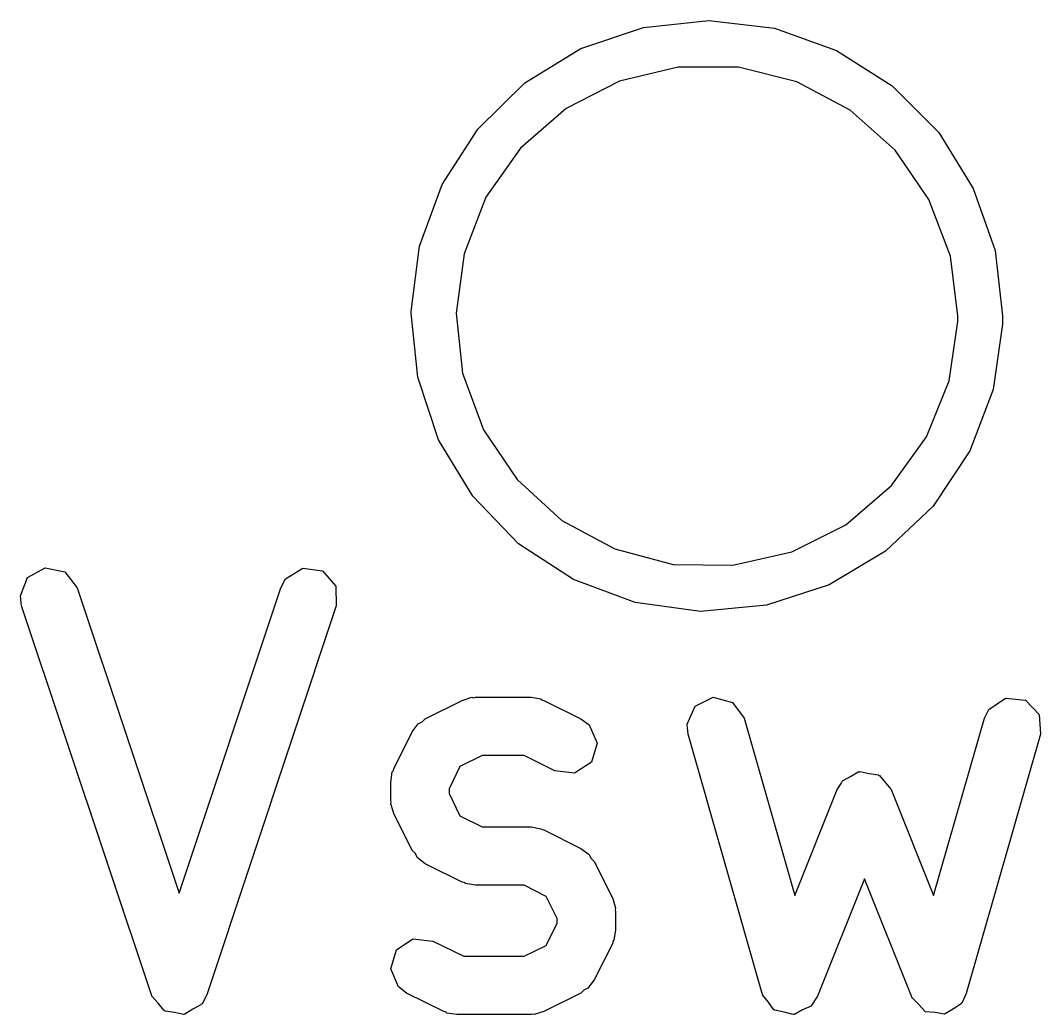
# Model space of a CAD drawing. Extents: x 59.1 to 151.1, y -119.5 to -80.2.
# Drawn here: x 102.121 to 104.744, y -109.747 to -107.19 of the extents above; entities that cross this region are included whole.
import ezdxf

# ---------------------------------------------------------------- set-up
doc = ezdxf.new("R2010")
doc.units = 0
doc.layers.add('BLACK', color=7, linetype='CONTINUOUS')

msp = doc.modelspace()

# ---------------------------------------------------------------- linework, layer by layer
at = {"layer": 'BLACK', "linetype": 'CONTINUOUS'}
for p, q in [((103.723, -107.208), (103.891, -107.19)), ((103.891, -107.19), (104.06, -107.21)), ((103.562, -107.262), (103.723, -107.208)), ((104.06, -107.21), (104.219, -107.267)), ((103.418, -107.351), (103.562, -107.262)), ((104.219, -107.267), (104.362, -107.358)), ((103.812, -107.31), (103.661, -107.346)), ((103.967, -107.31), (103.812, -107.31)), ((104.117, -107.348), (103.967, -107.31)), ((103.297, -107.47), (103.418, -107.351)), ((103.661, -107.346), (103.524, -107.417)), ((104.254, -107.421), (104.117, -107.348)), ((104.362, -107.358), (104.482, -107.478)), ((103.524, -107.417), (103.407, -107.519)), ((104.37, -107.524), (104.254, -107.421)), ((103.205, -107.612), (103.297, -107.47)), ((104.482, -107.478), (104.571, -107.622)), ((103.407, -107.519), (103.318, -107.645)), ((104.457, -107.651), (104.37, -107.524)), ((103.147, -107.771), (103.205, -107.612)), ((103.318, -107.645), (103.262, -107.79)), ((104.571, -107.622), (104.627, -107.782)), ((104.512, -107.796), (104.457, -107.651)), ((103.126, -107.939), (103.147, -107.771)), ((103.262, -107.79), (103.241, -107.943)), ((104.531, -107.95), (104.512, -107.796)), ((104.627, -107.782), (104.646, -107.95)), ((103.126, -107.943), (103.126, -107.939)), ((103.143, -108.108), (103.126, -107.943)), ((103.241, -107.943), (103.258, -108.097)), ((104.531, -107.964), (104.531, -107.95)), ((104.646, -107.95), (104.646, -107.971)), ((104.509, -108.117), (104.531, -107.964)), ((104.646, -107.971), (104.622, -108.139)), ((103.196, -108.269), (103.143, -108.108)), ((103.258, -108.097), (103.312, -108.243)), ((104.451, -108.261), (104.509, -108.117)), ((104.622, -108.139), (104.562, -108.297)), ((103.312, -108.243), (103.398, -108.371)), ((103.284, -108.414), (103.196, -108.269)), ((104.361, -108.386), (104.451, -108.261)), ((104.562, -108.297), (104.468, -108.439)), ((103.398, -108.371), (103.513, -108.476)), ((104.243, -108.487), (104.361, -108.386)), ((103.402, -108.536), (103.284, -108.414)), ((104.468, -108.439), (104.345, -108.555)), ((103.513, -108.476), (103.649, -108.549)), ((104.104, -108.557), (104.243, -108.487)), ((103.543, -108.628), (103.402, -108.536)), ((103.649, -108.549), (103.799, -108.589)), ((103.953, -108.591), (104.104, -108.557)), ((104.345, -108.555), (104.2, -108.642)), ((103.799, -108.589), (103.953, -108.591)), ((102.139, -108.623), (102.185, -108.598)), ((102.185, -108.598), (102.235, -108.608)), ((102.235, -108.608), (102.267, -108.649)), ((102.803, -108.626), (102.847, -108.599)), ((102.847, -108.599), (102.898, -108.606)), ((102.898, -108.606), (102.932, -108.645)), ((102.121, -108.67), (102.139, -108.623)), ((102.791, -108.649), (102.803, -108.626)), ((103.702, -108.687), (103.543, -108.628)), ((104.2, -108.642), (104.039, -108.694)), ((102.124, -108.696), (102.121, -108.67)), ((102.267, -108.649), (102.529, -109.435)), ((102.529, -109.435), (102.791, -108.649)), ((102.932, -108.645), (102.933, -108.696)), ((102.458, -109.696), (102.124, -108.696)), ((102.933, -108.696), (102.6, -109.696)), ((103.87, -108.71), (103.702, -108.687)), ((104.039, -108.694), (103.87, -108.71)), ((103.257, -108.939), (103.282, -108.931)), ((103.282, -108.931), (103.287, -108.932)), ((103.287, -108.932), (103.291, -108.931)), ((103.291, -108.931), (103.434, -108.931)), ((103.434, -108.931), (103.459, -108.935)), ((103.856, -108.954), (103.902, -108.931)), ((103.902, -108.931), (103.952, -108.944)), ((104.611, -108.962), (104.654, -108.933)), ((104.654, -108.933), (104.705, -108.938)), ((103.162, -108.986), (103.257, -108.939)), ((103.459, -108.935), (103.463, -108.938)), ((103.463, -108.938), (103.467, -108.939)), ((103.467, -108.939), (103.562, -108.986)), ((103.835, -109), (103.856, -108.954)), ((103.952, -108.944), (103.982, -108.985)), ((104.705, -108.938), (104.74, -108.975)), ((103.982, -108.985), (104.112, -109.441)), ((104.469, -109.441), (104.6, -108.985)), ((104.6, -108.985), (104.611, -108.962)), ((104.74, -108.975), (104.744, -109.026)), ((103.128, -109.02), (103.144, -108.999)), ((103.144, -108.999), (103.154, -108.994)), ((103.154, -108.994), (103.162, -108.986)), ((103.562, -108.986), (103.583, -109.002)), ((103.583, -109.002), (103.604, -109.049)), ((103.838, -109.026), (103.835, -109)), ((103.081, -109.115), (103.128, -109.02)), ((104.028, -109.693), (103.838, -109.026)), ((104.744, -109.026), (104.553, -109.693)), ((103.604, -109.049), (103.589, -109.098)), ((103.308, -109.081), (103.251, -109.109)), ((103.416, -109.081), (103.308, -109.081)), ((103.495, -109.12), (103.416, -109.081)), ((103.08, -109.119), (103.081, -109.115)), ((103.251, -109.109), (103.223, -109.166)), ((103.589, -109.098), (103.546, -109.126)), ((103.073, -109.149), (103.077, -109.123)), ((103.077, -109.123), (103.08, -109.119)), ((103.546, -109.126), (103.495, -109.12)), ((104.235, -109.146), (104.255, -109.135)), ((104.255, -109.135), (104.275, -109.123)), ((104.275, -109.123), (104.278, -109.123)), ((104.278, -109.123), (104.28, -109.122)), ((104.28, -109.122), (104.303, -109.127)), ((104.303, -109.127), (104.326, -109.13)), ((104.326, -109.13), (104.328, -109.132)), ((104.328, -109.132), (104.33, -109.132)), ((104.33, -109.132), (104.345, -109.151)), ((103.073, -109.196), (103.073, -109.149)), ((103.223, -109.166), (103.223, -109.178)), ((104.112, -109.441), (104.221, -109.168)), ((104.221, -109.168), (104.231, -109.153)), ((104.231, -109.153), (104.232, -109.15)), ((104.232, -109.15), (104.233, -109.149)), ((104.233, -109.149), (104.235, -109.146)), ((104.345, -109.151), (104.36, -109.168)), ((104.36, -109.168), (104.469, -109.441)), ((103.223, -109.178), (103.251, -109.236)), ((103.074, -109.2), (103.073, -109.196)), ((103.073, -109.205), (103.074, -109.2)), ((103.081, -109.23), (103.073, -109.205)), ((103.128, -109.325), (103.081, -109.23)), ((103.251, -109.236), (103.308, -109.264)), ((103.308, -109.264), (103.434, -109.264)), ((103.434, -109.264), (103.459, -109.269)), ((103.459, -109.269), (103.463, -109.271)), ((103.463, -109.271), (103.467, -109.272)), ((103.467, -109.272), (103.562, -109.32)), ((103.137, -109.333), (103.128, -109.325)), ((103.562, -109.32), (103.583, -109.335)), ((103.141, -109.343), (103.137, -109.333)), ((103.162, -109.359), (103.141, -109.343)), ((103.583, -109.335), (103.588, -109.345)), ((103.588, -109.345), (103.596, -109.353)), ((103.257, -109.406), (103.162, -109.359)), ((103.596, -109.353), (103.644, -109.448)), ((104.291, -109.398), (104.17, -109.7)), ((104.412, -109.7), (104.291, -109.398)), ((103.262, -109.407), (103.257, -109.406)), ((103.265, -109.41), (103.262, -109.407)), ((103.291, -109.414), (103.265, -109.41)), ((103.416, -109.414), (103.291, -109.414)), ((103.473, -109.443), (103.416, -109.414)), ((103.501, -109.5), (103.473, -109.443)), ((103.644, -109.448), (103.651, -109.473)), ((103.651, -109.473), (103.65, -109.478)), ((103.65, -109.478), (103.651, -109.482)), ((103.651, -109.482), (103.651, -109.53)), ((103.501, -109.512), (103.501, -109.5)), ((103.473, -109.569), (103.501, -109.512)), ((103.651, -109.53), (103.647, -109.555)), ((103.088, -109.58), (103.13, -109.552)), ((103.13, -109.552), (103.181, -109.558)), ((103.181, -109.558), (103.261, -109.597)), ((103.647, -109.555), (103.644, -109.559)), ((103.644, -109.559), (103.644, -109.563)), ((103.073, -109.629), (103.088, -109.58)), ((103.416, -109.597), (103.473, -109.569)), ((103.644, -109.563), (103.596, -109.658)), ((103.261, -109.597), (103.416, -109.597)), ((103.093, -109.676), (103.073, -109.629)), ((103.596, -109.658), (103.58, -109.679)), ((103.114, -109.692), (103.093, -109.676)), ((103.21, -109.739), (103.114, -109.692)), ((103.562, -109.692), (103.467, -109.739)), ((103.57, -109.684), (103.562, -109.692)), ((103.58, -109.679), (103.57, -109.684)), ((104.029, -109.694), (104.028, -109.693)), ((104.553, -109.693), (104.542, -109.716)), ((102.459, -109.698), (102.458, -109.696)), ((102.459, -109.7), (102.459, -109.698)), ((102.475, -109.718), (102.459, -109.7)), ((102.49, -109.736), (102.475, -109.718)), ((102.586, -109.72), (102.585, -109.722)), ((102.588, -109.719), (102.586, -109.72)), ((102.6, -109.696), (102.588, -109.719)), ((104.029, -109.696), (104.029, -109.694)), ((104.044, -109.715), (104.029, -109.696)), ((104.058, -109.735), (104.044, -109.715)), ((104.17, -109.7), (104.156, -109.722)), ((104.413, -109.701), (104.412, -109.7)), ((104.413, -109.703), (104.413, -109.701)), ((104.43, -109.72), (104.413, -109.703)), ((104.446, -109.738), (104.43, -109.72)), ((104.54, -109.719), (104.52, -109.732)), ((104.541, -109.717), (104.54, -109.719)), ((104.542, -109.716), (104.541, -109.717)), ((102.492, -109.737), (102.49, -109.736)), ((102.493, -109.738), (102.492, -109.737)), ((102.517, -109.742), (102.493, -109.738)), ((102.54, -109.747), (102.517, -109.742)), ((102.542, -109.746), (102.54, -109.747)), ((102.544, -109.746), (102.542, -109.746)), ((102.564, -109.733), (102.544, -109.746)), ((102.585, -109.722), (102.564, -109.733)), ((103.214, -109.74), (103.21, -109.739)), ((103.217, -109.743), (103.214, -109.74)), ((103.243, -109.747), (103.217, -109.743)), ((103.438, -109.746), (103.434, -109.747)), ((103.442, -109.747), (103.438, -109.746)), ((103.467, -109.739), (103.442, -109.747)), ((104.06, -109.735), (104.058, -109.735)), ((104.061, -109.736), (104.06, -109.735)), ((104.085, -109.741), (104.061, -109.736)), ((104.108, -109.747), (104.085, -109.741)), ((104.109, -109.746), (104.108, -109.747)), ((104.111, -109.747), (104.109, -109.746)), ((104.132, -109.735), (104.111, -109.747)), ((104.154, -109.725), (104.132, -109.735)), ((104.155, -109.723), (104.154, -109.725)), ((104.156, -109.722), (104.155, -109.723)), ((104.447, -109.739), (104.446, -109.738)), ((104.448, -109.74), (104.447, -109.739)), ((104.473, -109.742), (104.448, -109.74)), ((104.497, -109.746), (104.473, -109.742)), ((104.498, -109.745), (104.497, -109.746)), ((104.499, -109.745), (104.498, -109.745)), ((104.52, -109.732), (104.499, -109.745)), ((103.434, -109.747), (103.243, -109.747))]:
    msp.add_line(p, q, dxfattribs=at)

doc.saveas('drawing.dxf')
